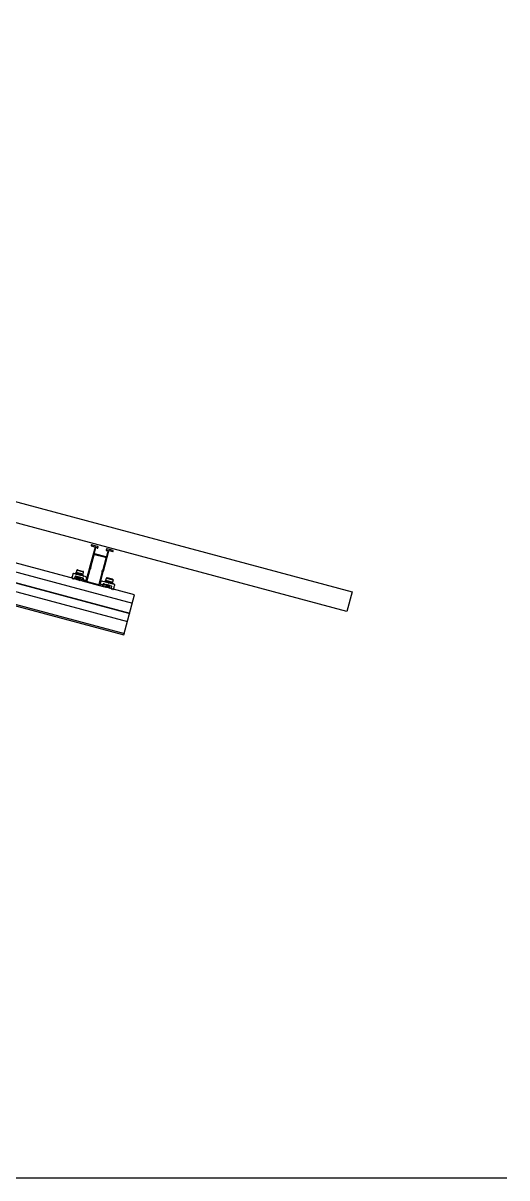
# Model space of a CAD drawing. Header units: millimetres. Extents: x -981 to 40050, y -7777 to 26000.
# Drawn here: x 22904 to 23780, y -6000 to -3909 of the extents above; entities that cross this region are included whole.
import ezdxf

# ---------------------------------------------------------------- set-up
doc = ezdxf.new("R2010")
doc.units = ezdxf.units.MM
doc.layers.add('SECTION', color=7, linetype='Continuous')

# ---------------------------------------------------------------- blocks, each defined once
blk = doc.blocks.new('TCR_PWA_TANK_ROOF_40X26_240_SIDE_SECTION')
for points in [[(5222.7, 2018.2), (9086.4, 982.9), (9105.8, 1055.4), (5242.1, 2090.7), (5222.7, 2018.2)], [(5238.1, 2075.7), (9101.8, 1040.4)], [(5233.1, 2056.9), (9096.8, 1021.6)], [(5233.2, 2057.3), (9096.9, 1022.1)], [(5229.2, 2042.4), (9092.9, 1007.1)], [(5223.4, 2020.6), (9087.1, 985.4)], [(7297.1, 1651.3), (9499.5, 1061.2), (9489.9, 1025.5), (7287.6, 1615.6), (7297.1, 1651.3)], [(9034.1, 1142.1), (9024.2, 1105), (9024.3, 1105), (9024.3, 1104.9), (9024.4, 1104.9), (9024.4, 1104.8), (9024.4, 1104.7), (9024.4, 1104.6), (9024.4, 1104.6), (9024.3, 1104.5), (9024.3, 1104.5), (9024.2, 1104.4), (9024.1, 1104.4), (9024, 1104.4), (9018.2, 1082.5), (9018, 1082.1), (9017.7, 1081.9), (9017.3, 1081.8), (9016.9, 1081.8), (9013.3, 1082.8), (9013.1, 1082.8), (9012.9, 1083), (9012.8, 1083.1), (9012.7, 1083.2), (9012.6, 1083.4), (9012.5, 1083.6), (9012.5, 1083.8), (9012.6, 1084), (9012.8, 1085), (9012.8, 1085.1), (9012.8, 1085.2), (9012.8, 1085.3), (9012.8, 1085.3), (9012.7, 1085.4), (9012.6, 1085.5), (9012.6, 1085.5), (9012.5, 1085.6), (9011.5, 1085.8), (9011.4, 1085.9), (9011.3, 1085.9), (9011.2, 1085.8), (9011.1, 1085.8), (9011, 1085.7), (9011, 1085.7), (9010.9, 1085.6), (9010.9, 1085.5), (9010, 1082.1), (9010, 1081.9), (9010, 1081.7), (9010, 1081.5), (9010.1, 1081.3), (9010.2, 1081.2), (9010.3, 1081.1), (9010.5, 1080.9), (9010.7, 1080.9), (9048.7, 1070.7), (9048.9, 1070.7), (9049.1, 1070.7), (9049.3, 1070.7), (9049.5, 1070.8), (9049.7, 1070.9), (9049.8, 1071), (9049.9, 1071.2), (9050, 1071.4), (9050.9, 1074.8), (9050.9, 1075), (9050.8, 1075.2), (9050.7, 1075.3), (9050.5, 1075.4), (9049.6, 1075.6), (9049.5, 1075.7), (9049.4, 1075.7), (9049.3, 1075.6), (9049.2, 1075.6), (9049.1, 1075.5), (9049, 1075.5), (9049, 1075.4), (9048.9, 1075.3), (9048.7, 1074.3), (9048.5, 1074), (9048.2, 1073.7), (9047.9, 1073.6), (9047.5, 1073.6), (9043.8, 1074.6), (9043.6, 1074.7), (9043.4, 1074.8), (9043.3, 1074.9), (9043.2, 1075.1), (9043.1, 1075.2), (9043.1, 1075.4), (9043.1, 1075.6), (9043.1, 1075.8), (9049, 1097.7), (9048.9, 1097.8), (9048.8, 1097.9), (9048.7, 1098), (9048.7, 1098.1), (9048.8, 1098.2), (9048.9, 1098.3), (9049, 1098.3), (9049.1, 1098.3), (9059.1, 1135.4), (9059.1, 1135.6), (9059.3, 1135.7), (9059.5, 1135.8), (9059.7, 1135.8), (9066.2, 1134), (9066.4, 1134), (9066.6, 1134.1), (9066.8, 1134.2), (9066.8, 1134.4), (9067.1, 1135.1), (9067.1, 1135.3), (9067, 1135.5), (9066.9, 1135.7), (9066.7, 1135.8), (9055.7, 1138.7), (9055.3, 1138.7), (9054.9, 1138.6), (9054.6, 1138.4), (9054.5, 1138), (9054.1, 1136.5), (9054, 1136.4), (9054, 1136.3), (9054.1, 1136.2), (9054.1, 1136.1), (9054.2, 1136), (9054.2, 1135.9), (9054.3, 1135.9), (9054.4, 1135.8), (9055, 1135.7), (9055, 1135.7), (9055.1, 1135.7), (9055.2, 1135.7), (9055.2, 1135.7), (9055.3, 1135.8), (9055.3, 1135.8), (9055.3, 1135.8), (9055.3, 1135.9), (9055.4, 1136.1), (9055.4, 1136.1), (9055.5, 1136.2), (9055.5, 1136.2), (9055.5, 1136.3), (9055.6, 1136.3), (9055.6, 1136.3), (9055.7, 1136.3), (9055.8, 1136.3), (9056.9, 1136), (9057.1, 1135.9), (9057.2, 1135.8), (9057.3, 1135.6), (9057.3, 1135.4), (9054.5, 1125), (9054.4, 1124.9), (9054.3, 1124.7), (9054.2, 1124.6), (9054, 1124.4), (9053.9, 1124.4), (9053.7, 1124.3), (9053.5, 1124.3), (9053.3, 1124.3), (9033.6, 1129.6), (9033.4, 1129.7), (9033.2, 1129.8), (9033.1, 1129.9), (9033, 1130.1), (9032.9, 1130.3), (9032.9, 1130.5), (9032.8, 1130.7), (9032.9, 1130.8), (9035.6, 1141.2), (9035.7, 1141.4), (9035.9, 1141.5), (9036.1, 1141.5), (9036.3, 1141.5), (9037.4, 1141.2), (9037.5, 1141.2), (9037.6, 1141.1), (9037.6, 1141), (9037.6, 1140.9), (9037.6, 1140.7), (9037.6, 1140.5), (9037.6, 1140.4), (9037.7, 1140.3), (9037.8, 1140.3), (9038.4, 1140.1), (9038.6, 1140.1), (9038.8, 1140.2), (9038.9, 1140.3), (9039, 1140.5), (9039.4, 1142), (9039.4, 1142.2), (9039.4, 1142.4), (9039.4, 1142.6), (9039.3, 1142.8), (9039.2, 1143), (9039, 1143.1), (9038.9, 1143.2), (9038.7, 1143.3), (9027.7, 1146.2), (9027.6, 1146.2), (9027.5, 1146.2), (9027.4, 1146.2), (9027.3, 1146.2), (9027.2, 1146.1), (9027.2, 1146), (9027.1, 1146), (9027.1, 1145.9), (9026.9, 1145.1), (9026.8, 1144.9), (9026.9, 1144.7), (9027, 1144.6), (9027.2, 1144.5), (9033.8, 1142.7), (9034, 1142.6), (9034.1, 1142.5), (9034.1, 1142.3), (9034.1, 1142.1)], [(9048.5, 1101.3), (9053.9, 1121.7), (9054, 1121.9), (9054, 1122.1), (9053.9, 1122.3), (9053.8, 1122.4), (9053.7, 1122.6), (9053.6, 1122.7), (9053.4, 1122.8), (9053.2, 1122.9), (9032.9, 1128.3), (9032.5, 1128.4), (9032.2, 1128.2), (9031.9, 1128), (9031.7, 1127.6), (9026.2, 1107.2), (9026.3, 1105.7), (9026, 1104.2), (9025.5, 1102.8), (9024.7, 1101.5), (9019.3, 1081.2), (9019.2, 1081), (9019.2, 1080.8), (9019.3, 1080.6), (9019.4, 1080.4), (9019.5, 1080.3), (9019.6, 1080.1), (9019.8, 1080), (9020, 1079.9), (9040.2, 1074.5), (9040.6, 1074.5), (9041, 1074.6), (9041.3, 1074.9), (9041.5, 1075.2), (9046.9, 1095.5), (9046.9, 1097), (9047.1, 1098.6), (9047.6, 1100), (9048.5, 1101.3)], [(8992.4, 1087.4), (8992.3, 1087.3), (8992.3, 1087.3), (8992.2, 1087.2), (8992.2, 1087.1)], [(8992.4, 1087.4), (8992.6, 1087.4), (8992.7, 1087.5), (8992.8, 1087.6), (8992.9, 1087.7), (8992.9, 1087.9), (8992.8, 1088), (8992.8, 1088.2), (8992.7, 1088.3)], [(8992.6, 1088.6), (8992.8, 1089.6)], [(8992.6, 1088.6), (8992.6, 1088.5), (8992.6, 1088.4), (8992.6, 1088.3), (8992.7, 1088.3)], [(8993.1, 1089.8), (8993, 1089.8), (8992.9, 1089.7), (8992.9, 1089.6), (8992.8, 1089.6)], [(8993.1, 1089.8), (8993.2, 1089.8), (8993.3, 1089.9), (8993.4, 1090), (8993.5, 1090.1), (8993.5, 1090.3), (8993.5, 1090.4), (8993.4, 1090.6), (8993.3, 1090.7)], [(8993.2, 1091), (8993.5, 1092)], [(8993.2, 1091), (8993.2, 1090.9), (8993.2, 1090.8), (8993.3, 1090.7), (8993.3, 1090.7)], [(8993.7, 1092.2), (8993.6, 1092.2), (8993.6, 1092.1), (8993.5, 1092.1), (8993.5, 1092)], [(8993.7, 1092.2), (8993.9, 1092.2), (8994, 1092.3), (8994.1, 1092.4), (8994.1, 1092.6), (8994.2, 1092.7), (8994.1, 1092.9), (8994.1, 1093), (8994, 1093.1)], [(8993.9, 1093.4), (8993.8, 1093.3), (8993.9, 1093.2), (8993.9, 1093.2), (8994, 1093.1)], [(8995.2, 1094.4), (8995, 1094.4), (8994.8, 1094.4), (8994.6, 1094.3), (8994.4, 1094.3), (8994.2, 1094.1), (8994.1, 1094), (8994, 1093.8), (8993.9, 1093.7)], [(8993.9, 1093.4), (8993.9, 1093.7)], [(9016.4, 1088.7), (8995.2, 1094.4)], [(8997.8, 1089), (8996.9, 1085.6)], [(8997.8, 1094.5), (8997.6, 1093.9)], [(8997.6, 1093.9), (8997.6, 1093.8), (8997.6, 1093.8), (8997.7, 1093.7), (8997.8, 1093.7)], [(8997.6, 1093.9), (9013.1, 1089.8)], [(8997.9, 1094.6), (8997.8, 1094.6), (8997.8, 1094.6), (8997.8, 1094.6), (8997.8, 1094.5), (8997.8, 1094.5), (8997.8, 1094.5), (8997.8, 1094.5), (8997.8, 1094.5)], [(9013.2, 1090.3), (8997.8, 1094.5)], [(8998.5, 1089.3), (8998.4, 1089.3), (8998.3, 1089.3), (8998.2, 1089.3), (8998.1, 1089.3), (8998, 1089.2), (8997.9, 1089.2), (8997.9, 1089.1), (8997.8, 1089)], [(8998, 1094.6), (8998, 1094.6), (8998, 1094.6), (8998, 1094.6), (8997.9, 1094.6), (8997.9, 1094.6), (8997.9, 1094.6), (8997.9, 1094.6), (8997.9, 1094.6)], [(9013.2, 1090.5), (8997.9, 1094.6)], [(9013.1, 1090.6), (8998, 1094.6)], [(9013, 1085.5), (8998.5, 1089.3)], [(9000, 1096), (8999.6, 1094.4)], [(8999.6, 1094.4), (8999.6, 1094.3), (8999.6, 1094.3), (8999.6, 1094.2), (8999.7, 1094.2)], [(8999.6, 1094.4), (9005.5, 1092.8)], [(9001.2, 1100.1), (8999.8, 1096.2)], [(9012.3, 1092.9), (8999.8, 1096.2)], [(9000.6, 1087.3), (8999.9, 1087.1)], [(9000.2, 1096.1), (9000.2, 1096.1), (9000.1, 1096.1), (9000.1, 1096.1), (9000.1, 1096.1), (9000, 1096.1), (9000, 1096), (9000, 1096), (9000, 1096)], [(9005.9, 1094.4), (9000, 1096)], [(9000.8, 1088), (9000.1, 1087.9)], [(9000.1, 1087.9), (9000.1, 1087.7)], [(9000.1, 1087.9), (9007.9, 1085.8)], [(9000.1, 1087.7), (9000.6, 1087.3)], [(9000.1, 1087.7), (9007.8, 1085.7)], [(9000.7, 1088.7), (9000.3, 1088.6)], [(9000.3, 1088.6), (9000.3, 1088.5)], [(9000.3, 1088.6), (9008.1, 1086.6)], [(9000.3, 1088.5), (9000.8, 1088)], [(9000.3, 1088.5), (9008, 1086.4)], [(9000.6, 1087.3), (9007.2, 1085.5)], [(9000.8, 1088), (9007.4, 1086.3)], [(9002.4, 1100.7), (9002, 1100.7), (9001.7, 1100.6), (9001.4, 1100.4), (9001.2, 1100.1)], [(9013.1, 1096.9), (9001.2, 1100.1)], [(9002.4, 1100.7), (9012.3, 1098)], [(9005, 1091.7), (9005, 1091.6), (9005, 1091.5), (9005.1, 1091.4), (9005.2, 1091.4), (9005.3, 1091.3), (9005.4, 1091.4), (9005.5, 1091.5), (9005.6, 1091.6)], [(9005, 1091.6), (9005.5, 1091.5)], [(9005.1, 1091.4), (9005.4, 1091.4)], [(9005.5, 1092.8), (9005.5, 1092.8), (9005.5, 1092.8), (9005.5, 1092.8), (9005.5, 1092.8), (9005.5, 1092.8), (9005.5, 1092.7), (9005.5, 1092.7), (9005.5, 1092.7), (9005.5, 1092.7), (9005.5, 1092.7), (9005.4, 1092.7), (9005.4, 1092.7), (9005.4, 1092.7), (9005.4, 1092.7), (9005.4, 1092.7), (9005.4, 1092.7), (9005.4, 1092.7), (9005.4, 1092.7), (9005.4, 1092.7), (9005.4, 1092.7)], [(9005.5, 1092.8), (9005.9, 1094.4)], [(9005.8, 1092.5), (9005.8, 1092.5), (9005.8, 1092.5), (9005.8, 1092.5), (9005.8, 1092.5), (9005.9, 1092.6), (9005.9, 1092.6), (9005.9, 1092.6), (9005.9, 1092.6), (9005.9, 1092.6), (9005.9, 1092.6), (9005.9, 1092.6), (9005.9, 1092.6), (9005.9, 1092.6), (9005.9, 1092.7), (9005.9, 1092.7), (9006, 1092.7), (9006, 1092.7), (9006, 1092.7), (9006, 1092.7), (9006, 1092.7)], [(9005.9, 1094.6), (9005.9, 1094.6), (9005.9, 1094.6), (9005.9, 1094.6), (9005.9, 1094.6), (9005.9, 1094.6), (9005.9, 1094.5), (9005.9, 1094.5), (9005.9, 1094.5), (9005.9, 1094.5), (9005.9, 1094.5), (9005.9, 1094.5), (9005.9, 1094.5), (9005.9, 1094.4), (9005.9, 1094.4), (9005.9, 1094.4), (9005.9, 1094.4), (9005.9, 1094.4), (9005.9, 1094.4), (9005.9, 1094.4), (9005.9, 1094.4)], [(9006, 1092.7), (9006.4, 1094.3)], [(9006, 1092.7), (9011.6, 1091.2)], [(9006.4, 1094.3), (9006.4, 1094.3), (9006.4, 1094.3), (9006.4, 1094.3), (9006.4, 1094.3), (9006.4, 1094.3), (9006.4, 1094.3), (9006.4, 1094.4), (9006.4, 1094.4), (9006.4, 1094.4), (9006.4, 1094.4), (9006.4, 1094.4), (9006.4, 1094.4), (9006.4, 1094.4), (9006.4, 1094.4), (9006.4, 1094.4), (9006.3, 1094.5), (9006.3, 1094.5), (9006.3, 1094.5), (9006.3, 1094.5), (9006.3, 1094.5)], [(9012.1, 1092.7), (9006.4, 1094.3)], [(9011.4, 1091), (9011.4, 1091), (9011.5, 1091), (9011.5, 1091), (9011.5, 1091.1), (9011.6, 1091.1), (9011.6, 1091.1), (9011.6, 1091.1), (9011.6, 1091.2)], [(9011.6, 1091.2), (9012.1, 1092.7)], [(9012.1, 1092.7), (9012.1, 1092.8), (9012, 1092.9), (9012, 1092.9), (9011.9, 1093)], [(9013.1, 1096.9), (9013.1, 1097.3), (9012.9, 1097.6), (9012.7, 1097.9), (9012.3, 1098)], [(9012.3, 1092.9), (9013.1, 1096.9)], [(9012.8, 1089.6), (9012.9, 1089.6), (9012.9, 1089.6), (9012.9, 1089.6), (9013, 1089.6), (9013, 1089.7), (9013, 1089.7), (9013.1, 1089.7), (9013.1, 1089.8)], [(9013.2, 1090.5), (9013.2, 1090.5), (9013.2, 1090.5), (9013.2, 1090.5), (9013.1, 1090.6), (9013.1, 1090.6), (9013.1, 1090.6), (9013.1, 1090.6), (9013.1, 1090.6)], [(9013.1, 1089.8), (9013.2, 1090.3)], [(9013.2, 1090.3), (9013.2, 1090.4), (9013.2, 1090.4), (9013.2, 1090.4), (9013.2, 1090.4), (9013.2, 1090.5), (9013.2, 1090.5), (9013.2, 1090.5), (9013.2, 1090.5)], [(9018.5, 1085), (9018.6, 1086.2), (9018.2, 1087.3), (9017.5, 1088.1), (9016.4, 1088.7)], [(8992.1, 1086.9), (8992.2, 1087.1)], [(8992.1, 1086.9), (8992.1, 1086.3), (8992.3, 1085.8), (8992.6, 1085.3), (8993.2, 1085.1)], [(8993.2, 1085.1), (8995.1, 1084.5)], [(8995.1, 1084.5), (8995.4, 1084.5), (8995.7, 1084.5), (8996, 1084.6), (8996.2, 1084.7), (8996.5, 1084.9), (8996.7, 1085.1), (8996.8, 1085.3), (8996.9, 1085.6)], [(8999.7, 1084.1), (8999.1, 1083.9)], [(8999.1, 1083.9), (8999.1, 1083.8)], [(8999.1, 1083.9), (9006.8, 1081.9)], [(8999.1, 1083.8), (8999.5, 1083.4)], [(8999.1, 1083.8), (9006.8, 1081.7)], [(9000, 1084.9), (8999.3, 1084.7)], [(8999.3, 1084.7), (8999.3, 1084.6)], [(8999.3, 1084.7), (9007, 1082.7)], [(8999.3, 1084.6), (8999.7, 1084.1)], [(8999.3, 1084.6), (9007, 1082.5)], [(9000.2, 1085.7), (8999.5, 1085.5)], [(8999.5, 1085.5), (8999.5, 1085.4)], [(8999.5, 1085.5), (9007.2, 1083.4)], [(8999.5, 1085.4), (9000, 1084.9)], [(8999.5, 1085.4), (9007.2, 1083.3)], [(9000.4, 1086.5), (8999.7, 1086.3)], [(8999.7, 1086.3), (8999.7, 1086.2)], [(8999.7, 1086.3), (9007.4, 1084.2)], [(8999.7, 1086.2), (9000.2, 1085.7)], [(8999.7, 1086.2), (9007.4, 1084.1)], [(8999.7, 1084.1), (9006.3, 1082.3)], [(8999.9, 1087.1), (8999.9, 1086.9)], [(8999.9, 1087.1), (9007.7, 1085)], [(8999.9, 1086.9), (9000.4, 1086.5)], [(8999.9, 1086.9), (9007.6, 1084.9)], [(9000, 1084.9), (9006.5, 1083.1)], [(9000.2, 1085.7), (9006.8, 1083.9)], [(9000.4, 1086.5), (9007, 1084.7)], [(9006.2, 1081.6), (9006.8, 1081.7)], [(9006.3, 1082.3), (9007, 1082.5)], [(9006.8, 1081.9), (9006.3, 1082.3)], [(9006.5, 1083.1), (9007.2, 1083.3)], [(9007, 1082.7), (9006.5, 1083.1)], [(9006.8, 1083.9), (9007.4, 1084.1)], [(9007.2, 1083.4), (9006.8, 1083.9)], [(9006.8, 1081.7), (9006.8, 1081.9)], [(9007, 1084.7), (9007.6, 1084.9)], [(9007.4, 1084.2), (9007, 1084.7)], [(9007, 1082.5), (9007, 1082.7)], [(9007.2, 1085.5), (9007.8, 1085.7)], [(9007.7, 1085), (9007.2, 1085.5)], [(9007.2, 1083.3), (9007.2, 1083.4)], [(9007.4, 1086.3), (9008, 1086.4)], [(9007.9, 1085.8), (9007.4, 1086.3)], [(9007.4, 1084.1), (9007.4, 1084.2)], [(9007.6, 1084.9), (9007.7, 1085)], [(9008.1, 1086.6), (9007.8, 1086.8)], [(9007.8, 1085.7), (9007.9, 1085.8)], [(9008, 1086.4), (9008.1, 1086.6)], [(9010.1, 1082.5), (9010.9, 1085.5)], [(9011.5, 1085.8), (9011.4, 1085.9), (9011.3, 1085.9), (9011.2, 1085.8), (9011.1, 1085.8), (9011, 1085.7), (9011, 1085.7), (9010.9, 1085.6), (9010.9, 1085.5)], [(9012.8, 1085), (9012.8, 1085.2), (9012.8, 1085.3), (9012.6, 1085.5), (9012.5, 1085.6)], [(9012.6, 1084), (9012.5, 1083.6), (9012.7, 1083.2), (9012.9, 1083), (9013.3, 1082.8)], [(9012.8, 1085), (9012.6, 1084)], [(9012.9, 1083.4), (9013.3, 1084.8)], [(9012.9, 1083.4), (9012.9, 1083.3), (9012.9, 1083.2), (9012.9, 1083.1), (9012.9, 1083)], [(9013.3, 1084.8), (9013.3, 1085), (9013.3, 1085.2), (9013.1, 1085.4), (9013, 1085.5)], [(9013.3, 1082.8), (9016.9, 1081.8)], [(9016.9, 1081.8), (9017.1, 1081.8), (9017.3, 1081.8), (9017.5, 1081.8), (9017.7, 1081.9), (9017.9, 1082), (9018, 1082.2), (9018.1, 1082.3), (9018.2, 1082.5)], [(9018.5, 1085), (9017.7, 1082.1)], [(9017.7, 1082.1), (9017.7, 1081.9), (9017.7, 1081.9)], [(9043.1, 1075.8), (9043.1, 1075.6), (9043.1, 1075.4), (9043.1, 1075.2), (9043.2, 1075.1), (9043.3, 1074.9), (9043.4, 1074.8), (9043.6, 1074.7), (9043.8, 1074.6)], [(9044, 1078.2), (9043.2, 1075.3)], [(9043.2, 1075.3), (9043.2, 1075.1), (9043.2, 1075)], [(9047.5, 1073.6), (9043.8, 1074.6)], [(9047.7, 1080.3), (9046.5, 1080.4), (9045.4, 1080), (9044.6, 1079.2), (9044, 1078.2)], [(9047.5, 1073.6), (9047.9, 1073.6), (9048.2, 1073.7), (9048.5, 1074), (9048.7, 1074.3)], [(9047.7, 1080.3), (9068.9, 1074.6)], [(9047.9, 1073.6), (9047.9, 1073.7), (9048, 1073.8), (9048, 1073.9), (9048.1, 1074)], [(9048.1, 1074), (9048.5, 1075.4)], [(9049.1, 1075.8), (9048.9, 1075.8), (9048.7, 1075.7), (9048.6, 1075.6), (9048.5, 1075.4)], [(9048.9, 1075.3), (9048.7, 1074.3)], [(9049.6, 1075.6), (9049.4, 1075.7), (9049.2, 1075.6), (9049, 1075.5), (9048.9, 1075.3)], [(9049.1, 1075.8), (9063.6, 1071.9)], [(9050, 1071.4), (9050.9, 1074.8)], [(9050.9, 1074.8), (9050.9, 1074.9), (9050.9, 1075), (9050.9, 1075.1), (9050.8, 1075.2), (9050.8, 1075.2), (9050.7, 1075.3), (9050.6, 1075.3), (9050.5, 1075.4)], [(9051.1, 1079.6), (9051.3, 1080.1)], [(9051.1, 1079.6), (9051.1, 1079.5), (9051.1, 1079.5), (9051.1, 1079.5), (9051.1, 1079.4), (9051.2, 1079.4), (9051.2, 1079.4), (9051.2, 1079.3), (9051.3, 1079.3)], [(9066.6, 1075.4), (9051.1, 1079.6)], [(9051.3, 1080.1), (9051.3, 1080.2), (9051.3, 1080.2), (9051.3, 1080.2), (9051.3, 1080.2), (9051.3, 1080.2), (9051.3, 1080.2), (9051.4, 1080.3), (9051.4, 1080.3)], [(9051.3, 1080.1), (9066.7, 1076)], [(9051.4, 1080.3), (9051.4, 1080.3), (9051.4, 1080.3), (9051.4, 1080.3), (9051.5, 1080.3), (9051.5, 1080.3), (9051.5, 1080.3), (9051.5, 1080.3), (9051.5, 1080.3)], [(9051.4, 1080.3), (9066.7, 1076.2)], [(9051.5, 1080.3), (9066.6, 1076.3)], [(9052.6, 1069.6), (9053.3, 1069.8)], [(9052.6, 1069.5), (9052.6, 1069.6)], [(9060.3, 1067.5), (9052.6, 1069.6)], [(9053, 1069), (9052.6, 1069.5)], [(9060.3, 1067.4), (9052.6, 1069.5)], [(9052.8, 1070.4), (9053.5, 1070.6)], [(9052.8, 1070.3), (9052.8, 1070.4)], [(9060.5, 1068.3), (9052.8, 1070.4)], [(9053.3, 1069.8), (9052.8, 1070.3)], [(9060.5, 1068.2), (9052.8, 1070.3)], [(9053, 1071.2), (9053.7, 1071.3)], [(9053, 1071), (9053, 1071.2)], [(9060.7, 1069.1), (9053, 1071.2)], [(9053.5, 1070.6), (9053, 1071)], [(9060.7, 1069), (9053, 1071)], [(9053.1, 1080.1), (9053.5, 1081.6)], [(9053.1, 1080.1), (9053.1, 1080), (9053.1, 1080), (9053.1, 1080), (9053.1, 1079.9), (9053.1, 1079.9), (9053.1, 1079.9), (9053.2, 1079.9), (9053.2, 1079.8)], [(9058.8, 1078.6), (9053.1, 1080.1)], [(9053.2, 1072), (9053.9, 1072.1)], [(9053.2, 1071.8), (9053.2, 1072)], [(9061, 1069.9), (9053.2, 1072)], [(9053.7, 1071.3), (9053.2, 1071.8)], [(9060.9, 1069.8), (9053.2, 1071.8)], [(9053.3, 1081.9), (9054.7, 1085.7)], [(9053.3, 1081.9), (9065.9, 1078.5)], [(9059.8, 1068), (9053.3, 1069.8)], [(9053.4, 1072.7), (9054.1, 1072.9)], [(9053.4, 1072.6), (9053.4, 1072.7)], [(9061.2, 1070.7), (9053.4, 1072.7)], [(9053.9, 1072.1), (9053.4, 1072.6)], [(9061.1, 1070.5), (9053.4, 1072.6)], [(9053.7, 1081.8), (9053.7, 1081.8), (9053.6, 1081.7), (9053.5, 1081.7), (9053.5, 1081.6)], [(9053.5, 1081.6), (9059.2, 1080.1)], [(9060.1, 1068.8), (9053.5, 1070.6)], [(9053.6, 1073.5), (9054.3, 1073.7)], [(9053.6, 1073.4), (9053.6, 1073.5)], [(9061.4, 1071.5), (9053.6, 1073.5)], [(9054.1, 1072.9), (9053.6, 1073.4)], [(9061.3, 1071.3), (9053.6, 1073.4)], [(9060.3, 1069.6), (9053.7, 1071.3)], [(9053.8, 1074.2), (9053.9, 1074.3)], [(9054.3, 1073.7), (9053.8, 1074.2)], [(9061.6, 1072.1), (9053.8, 1074.2)], [(9053.9, 1074.3), (9054.2, 1074.4)], [(9061.6, 1072.2), (9053.9, 1074.3)], [(9060.5, 1070.4), (9053.9, 1072.1)], [(9060.7, 1071.1), (9054.1, 1072.9)], [(9060.9, 1071.9), (9054.3, 1073.7)], [(9055.9, 1086.4), (9055.5, 1086.4), (9055.2, 1086.3), (9054.9, 1086.1), (9054.7, 1085.7)], [(9054.7, 1085.7), (9066.6, 1082.6)], [(9065.8, 1083.7), (9055.9, 1086.4)], [(9058.5, 1077.4), (9058.5, 1077.3), (9058.5, 1077.2), (9058.6, 1077.1), (9058.7, 1077), (9058.8, 1077), (9059, 1077), (9059, 1077.1), (9059.1, 1077.2)], [(9059, 1077.1), (9058.5, 1077.3)], [(9058.9, 1077), (9058.6, 1077.1)], [(9058.8, 1078.3), (9058.8, 1078.3), (9058.8, 1078.3), (9058.8, 1078.4), (9058.8, 1078.4), (9058.8, 1078.4), (9058.8, 1078.4), (9058.8, 1078.4), (9058.8, 1078.4), (9058.8, 1078.4), (9058.7, 1078.4), (9058.7, 1078.5), (9058.7, 1078.5), (9058.7, 1078.5), (9058.7, 1078.5), (9058.8, 1078.5), (9058.8, 1078.5), (9058.8, 1078.5), (9058.8, 1078.6), (9058.8, 1078.6), (9058.8, 1078.6)], [(9058.8, 1078.6), (9059.2, 1080.1)], [(9059.2, 1080.1), (9059.2, 1080.1), (9059.2, 1080.1), (9059.2, 1080.1), (9059.2, 1080.2), (9059.2, 1080.2), (9059.2, 1080.2), (9059.2, 1080.2), (9059.2, 1080.2), (9059.2, 1080.2), (9059.2, 1080.2), (9059.2, 1080.2), (9059.3, 1080.2), (9059.3, 1080.3), (9059.3, 1080.3), (9059.3, 1080.3), (9059.3, 1080.3), (9059.3, 1080.3), (9059.3, 1080.3), (9059.3, 1080.3), (9059.3, 1080.3)], [(9059.2, 1078.4), (9059.6, 1080)], [(9059.2, 1078.4), (9059.2, 1078.4), (9059.2, 1078.4), (9059.2, 1078.4), (9059.2, 1078.4), (9059.2, 1078.4), (9059.2, 1078.4), (9059.2, 1078.3), (9059.2, 1078.3), (9059.2, 1078.3), (9059.2, 1078.3), (9059.2, 1078.3), (9059.2, 1078.3), (9059.2, 1078.3), (9059.2, 1078.3), (9059.2, 1078.3), (9059.2, 1078.2), (9059.2, 1078.2), (9059.2, 1078.2), (9059.3, 1078.2), (9059.3, 1078.2)], [(9065.2, 1076.8), (9059.2, 1078.4)], [(9059.8, 1080.2), (9059.8, 1080.2), (9059.8, 1080.2), (9059.7, 1080.1), (9059.7, 1080.1), (9059.7, 1080.1), (9059.7, 1080.1), (9059.7, 1080.1), (9059.7, 1080.1), (9059.7, 1080.1), (9059.7, 1080.1), (9059.7, 1080.1), (9059.6, 1080.1), (9059.6, 1080), (9059.6, 1080), (9059.6, 1080), (9059.6, 1080), (9059.6, 1080), (9059.6, 1080), (9059.6, 1080), (9059.6, 1080)], [(9059.6, 1080), (9065.6, 1078.4)], [(9060.3, 1067.4), (9059.7, 1067.2)], [(9060.5, 1068.2), (9059.8, 1068)], [(9059.8, 1068), (9060.3, 1067.5)], [(9060.7, 1069), (9060.1, 1068.8)], [(9060.1, 1068.8), (9060.5, 1068.3)], [(9060.9, 1069.8), (9060.3, 1069.6)], [(9060.3, 1069.6), (9060.7, 1069.1)], [(9060.3, 1067.5), (9060.3, 1067.4)], [(9061.1, 1070.5), (9060.5, 1070.4)], [(9060.5, 1070.4), (9061, 1069.9)], [(9060.5, 1068.3), (9060.5, 1068.2)], [(9061.3, 1071.3), (9060.7, 1071.1)], [(9060.7, 1071.1), (9061.2, 1070.7)], [(9060.7, 1069.1), (9060.7, 1069)], [(9061.6, 1072.1), (9060.9, 1071.9)], [(9060.9, 1071.9), (9061.4, 1071.5)], [(9061, 1069.9), (9060.9, 1069.8)], [(9061.2, 1070.7), (9061.1, 1070.5)], [(9061.3, 1072.5), (9061.6, 1072.2)], [(9061.4, 1071.5), (9061.3, 1071.3)], [(9061.6, 1072.2), (9061.6, 1072.1)], [(9063.9, 1071.3), (9063, 1067.9)], [(9063, 1067.9), (9063, 1067.6), (9063, 1067.3), (9063, 1067), (9063.2, 1066.8), (9063.3, 1066.5), (9063.5, 1066.3), (9063.8, 1066.2), (9064.1, 1066.1)], [(9063.9, 1071.3), (9063.9, 1071.4), (9063.9, 1071.5), (9063.9, 1071.6), (9063.9, 1071.7), (9063.8, 1071.7), (9063.7, 1071.8), (9063.7, 1071.9), (9063.6, 1071.9)], [(9064.9, 1076.7), (9065, 1076.7), (9065.1, 1076.7), (9065.1, 1076.8), (9065.2, 1076.8)], [(9065.6, 1078.4), (9065.2, 1076.8)], [(9065.6, 1078.4), (9065.6, 1078.4), (9065.6, 1078.5), (9065.6, 1078.5), (9065.5, 1078.5), (9065.5, 1078.6), (9065.5, 1078.6), (9065.5, 1078.6), (9065.4, 1078.6)], [(9066.6, 1082.6), (9066.6, 1082.9), (9066.4, 1083.3), (9066.2, 1083.5), (9065.8, 1083.7)], [(9066.6, 1082.6), (9065.9, 1078.5)], [(9066, 1065.5), (9066.6, 1065.5), (9067.1, 1065.7), (9067.6, 1066.1), (9067.8, 1066.6)], [(9066.3, 1075.3), (9066.4, 1075.3), (9066.5, 1075.3), (9066.5, 1075.4), (9066.6, 1075.4)], [(9066.6, 1076.3), (9066.6, 1076.2), (9066.6, 1076.2), (9066.7, 1076.2), (9066.7, 1076.2), (9066.7, 1076.2), (9066.7, 1076.2), (9066.7, 1076.2), (9066.7, 1076.2)], [(9066.7, 1076), (9066.6, 1075.4)], [(9066.7, 1076.2), (9066.7, 1076.1), (9066.7, 1076.1), (9066.7, 1076.1), (9066.7, 1076.1), (9066.7, 1076.1), (9066.7, 1076), (9066.7, 1076), (9066.7, 1076)], [(9068, 1068.1), (9067.9, 1068), (9067.8, 1067.9), (9067.7, 1067.8), (9067.6, 1067.7), (9067.6, 1067.5), (9067.6, 1067.4), (9067.7, 1067.3), (9067.8, 1067.2)], [(9067.9, 1066.9), (9067.9, 1066.9), (9067.9, 1067), (9067.9, 1067.1), (9067.8, 1067.2)], [(9067.8, 1066.6), (9067.9, 1066.9)], [(9068, 1068.1), (9068.1, 1068.1), (9068.2, 1068.1), (9068.3, 1068.2), (9068.3, 1068.3)], [(9068.7, 1070.5), (9068.5, 1070.4), (9068.4, 1070.4), (9068.3, 1070.2), (9068.3, 1070.1), (9068.2, 1070), (9068.3, 1069.8), (9068.3, 1069.7), (9068.4, 1069.6)], [(9068.3, 1068.3), (9068.6, 1069.3)], [(9068.6, 1069.3), (9068.6, 1069.4), (9068.6, 1069.4), (9068.5, 1069.5), (9068.4, 1069.6)], [(9068.7, 1070.5), (9068.8, 1070.5), (9068.8, 1070.6), (9068.9, 1070.6), (9068.9, 1070.7)], [(9069.7, 1073.4), (9069.7, 1073.6), (9069.7, 1073.8), (9069.6, 1073.9), (9069.6, 1074.1), (9069.4, 1074.3), (9069.3, 1074.4), (9069.1, 1074.5), (9068.9, 1074.6)], [(9069.3, 1072.9), (9069.2, 1072.9), (9069.1, 1072.8), (9069, 1072.7), (9068.9, 1072.5), (9068.9, 1072.4), (9068.9, 1072.2), (9069, 1072.1), (9069.1, 1072)], [(9068.9, 1070.7), (9069.2, 1071.7)], [(9069.2, 1071.7), (9069.2, 1071.8), (9069.2, 1071.9), (9069.2, 1071.9), (9069.1, 1072)], [(9069.3, 1072.9), (9069.4, 1072.9), (9069.5, 1073), (9069.6, 1073), (9069.6, 1073.1)], [(9069.6, 1073.1), (9069.7, 1073.4)], [(9066, 1065.5), (9064.1, 1066.1)], [(-643.7, 0), (9780.1, 0)]]:
    blk.add_lwpolyline(points)

msp = doc.modelspace()

# ---------------------------------------------------------------- block references
at = {"layer": 'SECTION'}
msp.add_blockref('TCR_PWA_TANK_ROOF_40X26_240_SIDE_SECTION', (14000, -6000), dxfattribs=at)

doc.saveas('drawing.dxf')
